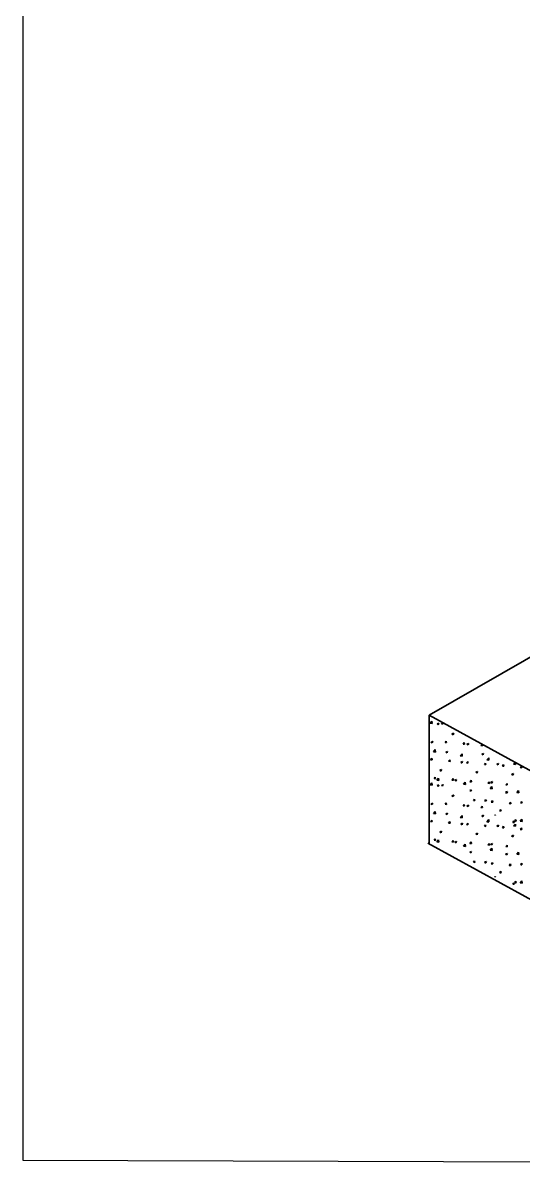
# Model space of a CAD drawing. Extents: x 2455 to 9764, y -806 to 181.
# Drawn here: x 4769.731 to 4770.71, y -658.056 to -655.806 of the extents above; entities that cross this region are included whole.
import ezdxf

# ---------------------------------------------------------------- set-up
doc = ezdxf.new("R2010")
doc.units = 0
doc.header["$LTSCALE"] = 0.2
doc.header["$MEASUREMENT"] = 0
doc.layers.add('0-CYPE2', color=4, linetype='CONTINUOUS', lineweight=35)
doc.layers.add('01_textos sup', color=7, linetype='CONTINUOUS')
doc.layers.add('CYPECABECERA', color=2, linetype='CONTINUOUS')

msp = doc.modelspace()

# ---------------------------------------------------------------- linework, layer by layer
at = {"layer": '0-CYPE2', "color": 2, "linetype": 'Continuous'}
for p, q in [((4770.5259, -657.1618), (4770.7653, -657.0244)), ((4770.5259, -657.4136), (4770.5259, -657.1618)), ((4770.5259, -657.1618), (4770.9445, -657.3909)), ((4770.5277, -657.1772), (4770.5315, -657.1732)), ((4770.5277, -657.1772), (4770.5321, -657.1779)), ((4770.5321, -657.1779), (4770.5315, -657.1732)), ((4770.5414, -657.1786), (4770.5439, -657.1803)), ((4770.5415, -657.1786), (4770.5449, -657.1773)), ((4770.5439, -657.1802), (4770.5449, -657.1772)), ((4770.5504, -657.1782), (4770.5521, -657.1762)), ((4770.5504, -657.1783), (4770.5533, -657.1785)), ((4770.5533, -657.1785), (4770.553, -657.1766)), ((4770.5572, -657.215), (4770.5596, -657.2122)), ((4770.5601, -657.2153), (4770.5595, -657.2122)), ((4770.5707, -657.1983), (4770.5741, -657.197)), ((4770.5707, -657.1983), (4770.5731, -657.2)), ((4770.5731, -657.1999), (4770.5741, -657.197)), ((4770.5295, -657.2141), (4770.532, -657.2158)), ((4770.5296, -657.2141), (4770.533, -657.2128)), ((4770.532, -657.2157), (4770.533, -657.2127)), ((4770.5342, -657.233), (4770.538, -657.229)), ((4770.5342, -657.233), (4770.5386, -657.2337)), ((4770.5386, -657.2337), (4770.538, -657.229)), ((4770.5572, -657.2151), (4770.5601, -657.2153)), ((4770.5587, -657.2338), (4770.5612, -657.2355)), ((4770.5588, -657.2338), (4770.5622, -657.2325)), ((4770.5612, -657.2354), (4770.5622, -657.2325)), ((4770.5923, -657.2181), (4770.5947, -657.2153)), ((4770.5923, -657.2181), (4770.5952, -657.2184)), ((4770.5952, -657.2183), (4770.5947, -657.2153)), ((4770.5999, -657.218), (4770.6034, -657.2167)), ((4770.5999, -657.218), (4770.6023, -657.2197)), ((4770.6024, -657.2196), (4770.6034, -657.2167)), ((4770.6274, -657.2212), (4770.6296, -657.2186)), ((4770.6274, -657.2212), (4770.6303, -657.2215)), ((4770.6303, -657.2214), (4770.6298, -657.2187)), ((4770.5288, -657.2488), (4770.5318, -657.2491)), ((4770.5289, -657.2488), (4770.5312, -657.246)), ((4770.5318, -657.249), (4770.5312, -657.246)), ((4770.5639, -657.2519), (4770.5669, -657.2522)), ((4770.564, -657.2518), (4770.5663, -657.249)), ((4770.5669, -657.2521), (4770.5663, -657.249)), ((4770.5865, -657.2411), (4770.5903, -657.2371)), ((4770.5865, -657.2411), (4770.5908, -657.2418)), ((4770.588, -657.2535), (4770.5915, -657.2522)), ((4770.588, -657.2535), (4770.5904, -657.2552)), ((4770.5908, -657.2418), (4770.5903, -657.2371)), ((4770.5904, -657.2551), (4770.5914, -657.2522)), ((4770.5991, -657.2549), (4770.6015, -657.2521)), ((4770.5991, -657.255), (4770.602, -657.2552)), ((4770.602, -657.2552), (4770.6014, -657.2521)), ((4770.6291, -657.2377), (4770.6315, -657.2394)), ((4770.6292, -657.2377), (4770.6326, -657.2364)), ((4770.6316, -657.2393), (4770.6326, -657.2364)), ((4770.6342, -657.258), (4770.6366, -657.2552)), ((4770.6371, -657.2582), (4770.6366, -657.2552)), ((4770.6387, -657.2492), (4770.6425, -657.2452)), ((4770.6387, -657.2492), (4770.6431, -657.2499)), ((4770.6431, -657.2499), (4770.6425, -657.2452)), ((4770.6584, -657.2574), (4770.6618, -657.2561)), ((4770.6608, -657.259), (4770.6618, -657.2561)), ((4770.6909, -657.2573), (4770.6942, -657.2539)), ((4770.6909, -657.2573), (4770.6953, -657.258)), ((4770.6953, -657.258), (4770.6949, -657.2543)), ((4770.5468, -657.2693), (4770.5493, -657.271)), ((4770.5469, -657.2693), (4770.5503, -657.268)), ((4770.5493, -657.2709), (4770.5503, -657.2679)), ((4770.6172, -657.2732), (4770.6207, -657.2719)), ((4770.6172, -657.2732), (4770.6196, -657.2749)), ((4770.6197, -657.2748), (4770.6207, -657.2719)), ((4770.6342, -657.258), (4770.6371, -657.2583)), ((4770.6583, -657.2574), (4770.6607, -657.2591)), ((4770.6693, -657.2611), (4770.6717, -657.2582)), ((4770.6693, -657.2611), (4770.6722, -657.2614)), ((4770.6722, -657.2613), (4770.6717, -657.2582)), ((4770.6875, -657.2772), (4770.69, -657.2788)), ((4770.6876, -657.2771), (4770.691, -657.2758)), ((4770.69, -657.2787), (4770.691, -657.2758)), ((4770.7044, -657.2641), (4770.7068, -657.2613)), ((4770.7044, -657.2642), (4770.7073, -657.2644)), ((4770.7073, -657.2644), (4770.7068, -657.2613)), ((4770.5277, -657.2981), (4770.5315, -657.2941)), ((4770.5277, -657.2981), (4770.5321, -657.2988)), ((4770.5321, -657.2988), (4770.5315, -657.2941)), ((4770.5356, -657.2856), (4770.5386, -657.2859)), ((4770.5357, -657.2856), (4770.538, -657.2828)), ((4770.5386, -657.2858), (4770.538, -657.2828)), ((4770.5407, -657.2888), (4770.5445, -657.2848)), ((4770.5407, -657.2888), (4770.5451, -657.2895)), ((4770.5414, -657.2995), (4770.5439, -657.3011)), ((4770.5415, -657.2995), (4770.5449, -657.2982)), ((4770.5439, -657.3011), (4770.5449, -657.2981)), ((4770.5451, -657.2894), (4770.5445, -657.2848)), ((4770.5504, -657.2991), (4770.5521, -657.297)), ((4770.5504, -657.2991), (4770.5533, -657.2994)), ((4770.5533, -657.2993), (4770.553, -657.2975)), ((4770.5707, -657.2887), (4770.5737, -657.289)), ((4770.5708, -657.2887), (4770.5731, -657.2858)), ((4770.5737, -657.2889), (4770.5731, -657.2858)), ((4770.5761, -657.289), (4770.5795, -657.2877)), ((4770.5761, -657.289), (4770.5785, -657.2907)), ((4770.5785, -657.2906), (4770.5795, -657.2877)), ((4770.593, -657.2969), (4770.5968, -657.2929)), ((4770.593, -657.2969), (4770.5973, -657.2976)), ((4770.5973, -657.2975), (4770.5968, -657.2929)), ((4770.6058, -657.2918), (4770.6088, -657.292)), ((4770.6059, -657.2917), (4770.6082, -657.2889)), ((4770.6088, -657.292), (4770.6082, -657.2889)), ((4770.641, -657.2948), (4770.6434, -657.292)), ((4770.641, -657.2949), (4770.6439, -657.2951)), ((4770.6439, -657.2951), (4770.6433, -657.292)), ((4770.6452, -657.305), (4770.649, -657.301)), ((4770.6464, -657.2929), (4770.6488, -657.2946)), ((4770.6465, -657.2929), (4770.6499, -657.2916)), ((4770.6489, -657.2945), (4770.6499, -657.2916)), ((4770.6495, -657.3056), (4770.649, -657.301)), ((4770.6761, -657.2979), (4770.6785, -657.2951)), ((4770.6761, -657.2979), (4770.679, -657.2982)), ((4770.679, -657.2981), (4770.6785, -657.2951)), ((4770.5707, -657.3192), (4770.5741, -657.3179)), ((4770.5707, -657.3192), (4770.5731, -657.3209)), ((4770.5731, -657.3208), (4770.5741, -657.3178)), ((4770.6053, -657.3087), (4770.6088, -657.3074)), ((4770.6053, -657.3087), (4770.6077, -657.3104)), ((4770.6078, -657.3103), (4770.6087, -657.3074)), ((4770.6452, -657.305), (4770.6496, -657.3057)), ((4770.6756, -657.3127), (4770.6781, -657.3143)), ((4770.6757, -657.3126), (4770.6791, -657.3113)), ((4770.6781, -657.3142), (4770.6791, -657.3113)), ((4770.6974, -657.3131), (4770.7012, -657.3091)), ((4770.6974, -657.3131), (4770.7018, -657.3138)), ((4770.7018, -657.3137), (4770.7012, -657.3091)), ((4770.5295, -657.335), (4770.532, -657.3366)), ((4770.5296, -657.335), (4770.533, -657.3337)), ((4770.532, -657.3366), (4770.533, -657.3336)), ((4770.5572, -657.3359), (4770.5596, -657.3331)), ((4770.5572, -657.336), (4770.5601, -657.3362)), ((4770.5601, -657.3362), (4770.5595, -657.3331)), ((4770.5923, -657.339), (4770.5947, -657.3362)), ((4770.5923, -657.339), (4770.5952, -657.3393)), ((4770.5952, -657.3392), (4770.5947, -657.3362)), ((4770.5999, -657.3389), (4770.6034, -657.3376)), ((4770.5999, -657.3389), (4770.6023, -657.3406)), ((4770.6024, -657.3405), (4770.6034, -657.3375)), ((4770.6126, -657.3286), (4770.6156, -657.3289)), ((4770.6127, -657.3286), (4770.615, -657.3257)), ((4770.6156, -657.3288), (4770.615, -657.3257)), ((4770.6274, -657.342), (4770.6296, -657.3395)), ((4770.6274, -657.3421), (4770.6303, -657.3424)), ((4770.6303, -657.3423), (4770.6298, -657.3396)), ((4770.6345, -657.3284), (4770.6369, -657.3301)), ((4770.6346, -657.3284), (4770.638, -657.3271)), ((4770.637, -657.33), (4770.638, -657.3271)), ((4770.6477, -657.3317), (4770.6507, -657.3319)), ((4770.6478, -657.3316), (4770.6501, -657.3288)), ((4770.6507, -657.3319), (4770.6501, -657.3288)), ((4770.6638, -657.3481), (4770.6672, -657.3468)), ((4770.6662, -657.3497), (4770.6672, -657.3468)), ((4770.6829, -657.3347), (4770.6853, -657.3319)), ((4770.6829, -657.3347), (4770.6858, -657.335)), ((4770.6858, -657.3349), (4770.6852, -657.3319)), ((4770.7048, -657.3324), (4770.7073, -657.334)), ((4770.7049, -657.3323), (4770.7083, -657.331)), ((4770.7073, -657.334), (4770.7083, -657.331)), ((4770.5288, -657.3697), (4770.5318, -657.37)), ((4770.5289, -657.3697), (4770.5312, -657.3668)), ((4770.5318, -657.3699), (4770.5312, -657.3668)), ((4770.5342, -657.3539), (4770.538, -657.3499)), ((4770.5342, -657.3539), (4770.5386, -657.3546)), ((4770.5386, -657.3545), (4770.538, -657.3499)), ((4770.5587, -657.3547), (4770.5612, -657.3563)), ((4770.5588, -657.3547), (4770.5622, -657.3534)), ((4770.5612, -657.3563), (4770.5622, -657.3533)), ((4770.5865, -657.362), (4770.5903, -657.358)), ((4770.5865, -657.362), (4770.5908, -657.3627)), ((4770.5908, -657.3626), (4770.5903, -657.358)), ((4770.6291, -657.3586), (4770.6315, -657.3603)), ((4770.6292, -657.3586), (4770.6326, -657.3573)), ((4770.6316, -657.3602), (4770.6326, -657.3573)), ((4770.6387, -657.3701), (4770.6425, -657.3661)), ((4770.6431, -657.3707), (4770.6425, -657.3661)), ((4770.6547, -657.3576), (4770.6555, -657.3568)), ((4770.6557, -657.3582), (4770.6555, -657.3568)), ((4770.6637, -657.3481), (4770.6661, -657.3498)), ((4770.6897, -657.3715), (4770.692, -657.3687)), ((4770.6926, -657.3718), (4770.692, -657.3687)), ((4770.6929, -657.3679), (4770.6954, -657.3695)), ((4770.693, -657.3678), (4770.6964, -657.3665)), ((4770.6954, -657.3694), (4770.6964, -657.3665)), ((4770.7039, -657.3689), (4770.7077, -657.3649)), ((4770.7039, -657.3689), (4770.7083, -657.3695)), ((4770.7083, -657.3695), (4770.7077, -657.3649)), ((4770.5468, -657.3902), (4770.5493, -657.3918)), ((4770.5469, -657.3902), (4770.5503, -657.3889)), ((4770.5493, -657.3918), (4770.5503, -657.3888)), ((4770.5639, -657.3728), (4770.5669, -657.373)), ((4770.564, -657.3727), (4770.5663, -657.3699)), ((4770.5669, -657.373), (4770.5663, -657.3699)), ((4770.588, -657.3744), (4770.5915, -657.3731)), ((4770.588, -657.3744), (4770.5904, -657.3761)), ((4770.5904, -657.376), (4770.5914, -657.373)), ((4770.5991, -657.3758), (4770.6015, -657.373)), ((4770.5991, -657.3759), (4770.602, -657.3761)), ((4770.602, -657.3761), (4770.6014, -657.373)), ((4770.6342, -657.3789), (4770.6366, -657.3761)), ((4770.6342, -657.3789), (4770.6371, -657.3792)), ((4770.6371, -657.3791), (4770.6366, -657.3761)), ((4770.6387, -657.3701), (4770.6431, -657.3708)), ((4770.6583, -657.3783), (4770.6607, -657.38)), ((4770.6584, -657.3783), (4770.6618, -657.377)), ((4770.6608, -657.3799), (4770.6618, -657.377)), ((4770.6693, -657.3819), (4770.6717, -657.3791)), ((4770.6693, -657.382), (4770.6722, -657.3823)), ((4770.6722, -657.3822), (4770.6717, -657.3791)), ((4770.6896, -657.3716), (4770.6926, -657.3718)), ((4770.6909, -657.3782), (4770.6942, -657.3748)), ((4770.6909, -657.3782), (4770.6953, -657.3789)), ((4770.6953, -657.3788), (4770.6949, -657.3752)), ((4770.7044, -657.385), (4770.7068, -657.3822)), ((4770.7044, -657.3851), (4770.7073, -657.3853)), ((4770.7073, -657.3853), (4770.7068, -657.3822)), ((4770.9445, -657.6427), (4770.5235, -657.4123)), ((4770.5356, -657.4065), (4770.5386, -657.4068)), ((4770.5357, -657.4065), (4770.538, -657.4037)), ((4770.5386, -657.4067), (4770.538, -657.4037)), ((4770.5407, -657.4097), (4770.5445, -657.4057)), ((4770.5407, -657.4097), (4770.5451, -657.4103)), ((4770.5451, -657.4103), (4770.5445, -657.4057)), ((4770.5707, -657.4096), (4770.5737, -657.4099)), ((4770.5708, -657.4095), (4770.5731, -657.4067)), ((4770.5737, -657.4098), (4770.5731, -657.4067)), ((4770.5761, -657.4099), (4770.5795, -657.4086)), ((4770.5761, -657.4099), (4770.5785, -657.4116)), ((4770.5785, -657.4115), (4770.5795, -657.4085)), ((4770.593, -657.4178), (4770.5968, -657.4138)), ((4770.5973, -657.4184), (4770.5968, -657.4138)), ((4770.6058, -657.4127), (4770.6088, -657.4129)), ((4770.6059, -657.4126), (4770.6082, -657.4098)), ((4770.6088, -657.4129), (4770.6082, -657.4098)), ((4770.6172, -657.3941), (4770.6207, -657.3928)), ((4770.6172, -657.3941), (4770.6196, -657.3958)), ((4770.6197, -657.3957), (4770.6207, -657.3928)), ((4770.641, -657.4157), (4770.6434, -657.4129)), ((4770.6439, -657.4159), (4770.6433, -657.4129)), ((4770.6464, -657.4138), (4770.6488, -657.4155)), ((4770.6465, -657.4138), (4770.6499, -657.4125)), ((4770.6489, -657.4154), (4770.6499, -657.4125)), ((4770.6875, -657.398), (4770.69, -657.3997)), ((4770.6876, -657.398), (4770.691, -657.3967)), ((4770.69, -657.3996), (4770.691, -657.3967)), ((4770.593, -657.4178), (4770.5973, -657.4184)), ((4770.6053, -657.4296), (4770.6088, -657.4283)), ((4770.6053, -657.4296), (4770.6077, -657.4313)), ((4770.6078, -657.4312), (4770.6087, -657.4282)), ((4770.641, -657.4157), (4770.6439, -657.416)), ((4770.6452, -657.4259), (4770.649, -657.4219)), ((4770.6452, -657.4259), (4770.6496, -657.4265)), ((4770.6495, -657.4265), (4770.649, -657.4219)), ((4770.6756, -657.4335), (4770.6781, -657.4352)), ((4770.6757, -657.4335), (4770.6791, -657.4322)), ((4770.6761, -657.4188), (4770.6785, -657.4159)), ((4770.6761, -657.4188), (4770.679, -657.4191)), ((4770.6781, -657.4351), (4770.6791, -657.4322)), ((4770.679, -657.419), (4770.6785, -657.4159)), ((4770.6974, -657.434), (4770.7012, -657.43)), ((4770.6974, -657.434), (4770.7018, -657.4346)), ((4770.7018, -657.4346), (4770.7012, -657.43)), ((4770.6126, -657.4495), (4770.6156, -657.4497)), ((4770.6127, -657.4494), (4770.615, -657.4466)), ((4770.6156, -657.4497), (4770.615, -657.4466)), ((4770.6345, -657.4493), (4770.6369, -657.451)), ((4770.6346, -657.4493), (4770.638, -657.448)), ((4770.637, -657.4509), (4770.638, -657.448)), ((4770.6477, -657.4526), (4770.6507, -657.4528)), ((4770.6478, -657.4525), (4770.6501, -657.4497)), ((4770.6507, -657.4528), (4770.6501, -657.4497)), ((4770.6829, -657.4556), (4770.6853, -657.4528)), ((4770.6829, -657.4556), (4770.6858, -657.4559)), ((4770.6858, -657.4558), (4770.6852, -657.4528)), ((4770.7048, -657.4532), (4770.7073, -657.4549)), ((4770.7049, -657.4532), (4770.7083, -657.4519)), ((4770.7073, -657.4548), (4770.7083, -657.4519)), ((4770.6547, -657.4785), (4770.6555, -657.4777)), ((4770.6557, -657.479), (4770.6555, -657.4777)), ((4770.6637, -657.469), (4770.6661, -657.4707)), ((4770.6638, -657.469), (4770.6672, -657.4677)), ((4770.6662, -657.4706), (4770.6672, -657.4677)), ((4770.6896, -657.4925), (4770.6926, -657.4927)), ((4770.6897, -657.4924), (4770.692, -657.4896)), ((4770.6926, -657.4927), (4770.692, -657.4896)), ((4770.6929, -657.4887), (4770.6954, -657.4904)), ((4770.693, -657.4887), (4770.6964, -657.4874)), ((4770.6954, -657.4903), (4770.6964, -657.4874)), ((4770.7039, -657.4898), (4770.7077, -657.4858)), ((4770.7039, -657.4898), (4770.7083, -657.4904)), ((4770.7083, -657.4904), (4770.7077, -657.4858))]:
    msp.add_line(p, q, dxfattribs=at)
at = {"layer": '01_textos sup'}
msp.add_line((4769.7307, -658.0326), (4776.7233, -658.056), dxfattribs=at)
at = {"layer": 'CYPECABECERA', "color": 7, "linetype": 'Continuous'}
msp.add_line((4769.7307, -650.3714), (4769.7307, -658.0326), dxfattribs=at)

doc.saveas('drawing.dxf')
